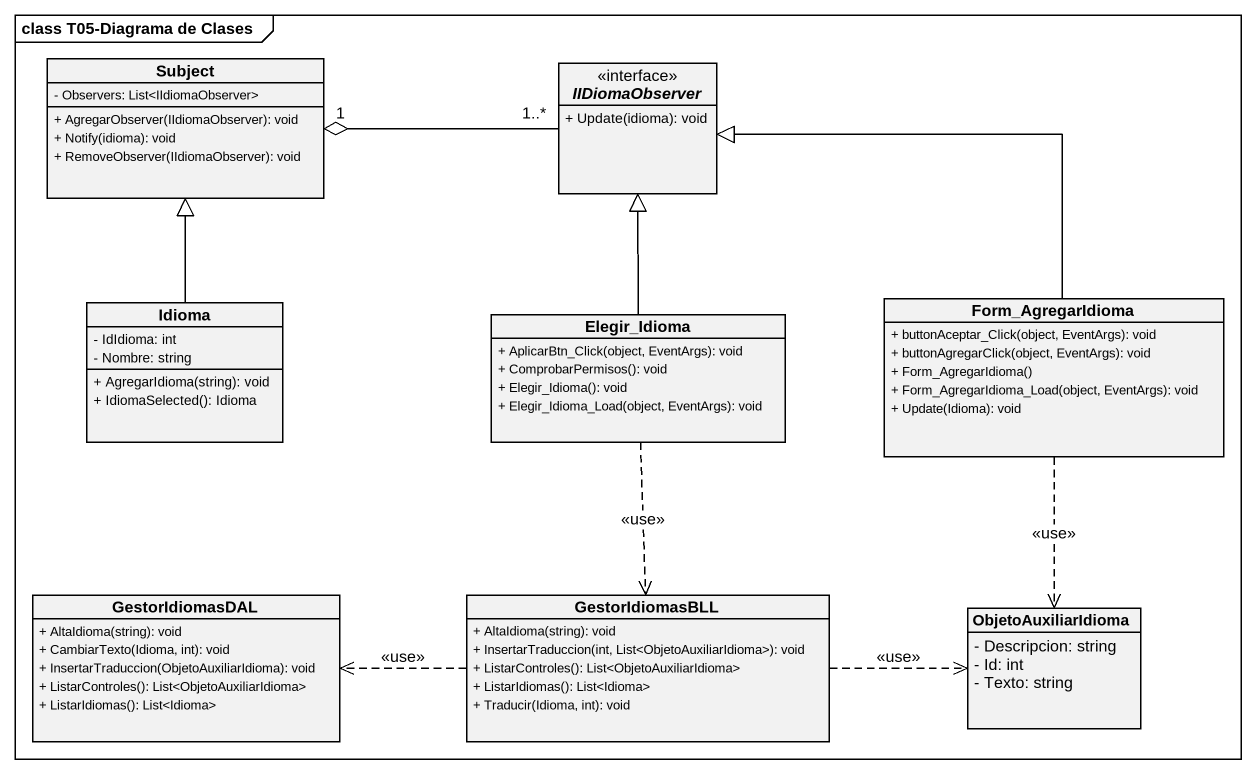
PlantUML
@startuml
mainframe class T05-Diagrama de Clases
hide circle
hide empty members
skinparam classAttributeIconSize 0
class Subject {
  - Observers: List<IIdiomaObserver>
  + AgregarObserver(IIdiomaObserver): void
  + Notify(idioma): void
  + RemoveObserver(IIdiomaObserver): void
}
interface IIDiomaObserver {
  + Update(idioma): void
}
class Idioma {
  - IdIdioma: int
  - Nombre: string
  + AgregarIdioma(string): void
  + IdiomaSelected(): Idioma
}
class Elegir_Idioma {
  + AplicarBtn_Click(object, EventArgs): void
  + ComprobarPermisos(): void
  + Elegir_Idioma(): void
  + Elegir_Idioma_Load(object, EventArgs): void
}
class Form_AgregarIdioma {
  + buttonAceptar_Click(object, EventArgs): void
  + buttonAgregarClick(object, EventArgs): void
  + Form_AgregarIdioma()
  + Form_AgregarIdioma_Load(object, EventArgs): void
  + Update(Idioma): void
}
class GestorIdiomasDAL {
  + AltaIdioma(string): void
  + CambiarTexto(Idioma, int): void
  + InsertarTraduccion(ObjetoAuxiliarIdioma): void
  + ListarControles(): List<ObjetoAuxiliarIdioma>
  + ListarIdiomas(): List<Idioma>
}
class GestorIdiomasBLL {
  + AltaIdioma(string): void
  + InsertarTraduccion(int, List<ObjetoAuxiliarIdioma>): void
  + ListarControles(): List<ObjetoAuxiliarIdioma>
  + ListarIdiomas(): List<Idioma>
  + Traducir(Idioma, int): void
}
class ObjetoAuxiliarIdioma {
  - Descripcion: string
  - Id: int
  - Texto: string
}
IIDiomaObserver "1..*" -left-o "1" Subject
Idioma -up-|> Subject
Elegir_Idioma -up-|> IIDiomaObserver
Elegir_Idioma ..> GestorIdiomasBLL : <<use>>
Form_AgregarIdioma -left-|> IIDiomaObserver
Form_AgregarIdioma ..> ObjetoAuxiliarIdioma : <<use>>
GestorIdiomasBLL .left.> GestorIdiomasDAL : <<use>>
GestorIdiomasBLL .right.> ObjetoAuxiliarIdioma : <<use>>
@enduml
